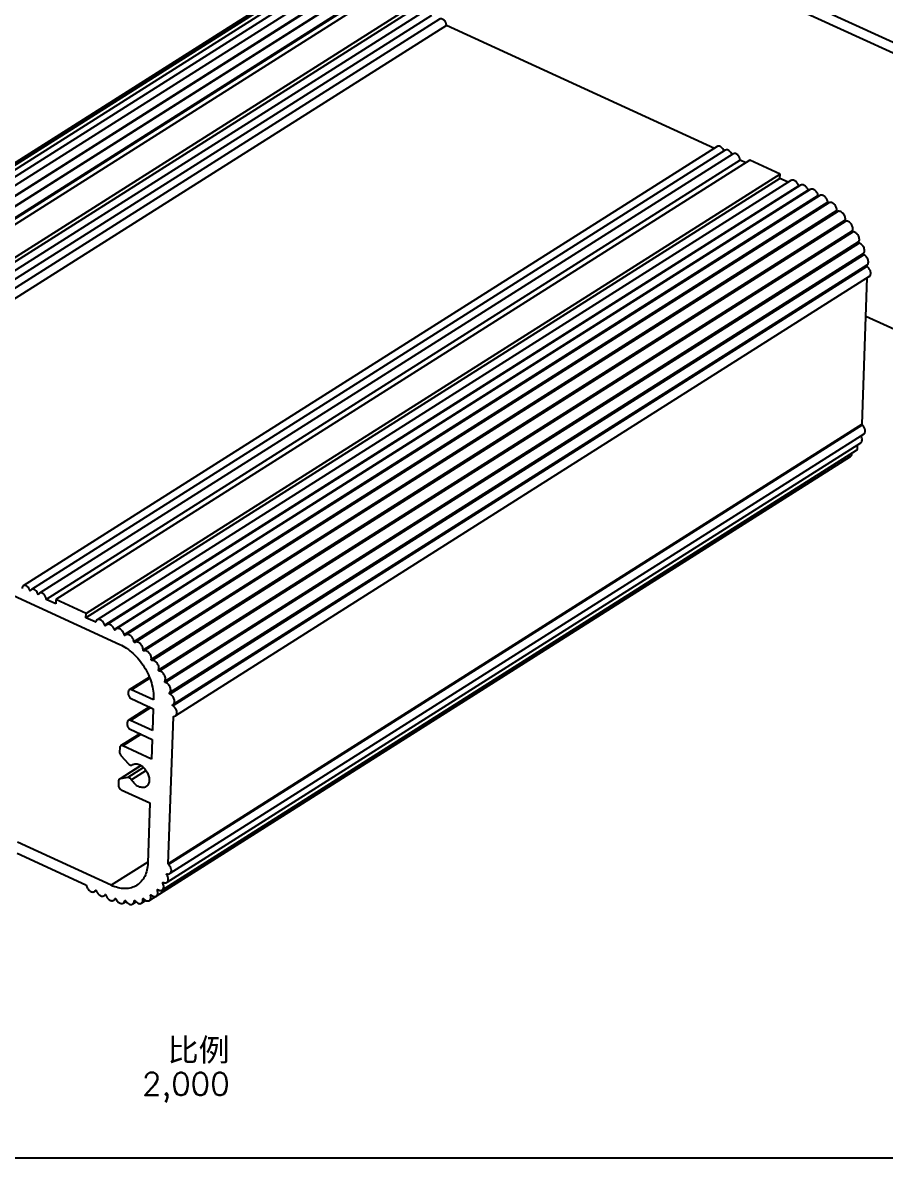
# Model space of a CAD drawing. Header units: millimetres. Extents: x 1354 to 1948, y 682 to 1102.
# Drawn here: x 1724.2 to 1857.3, y 834.4 to 1009.6 of the extents above; entities that cross this region are included whole.
import ezdxf

# ---------------------------------------------------------------- set-up
doc = ezdxf.new("R2010")
doc.units = ezdxf.units.MM
doc.styles.get("Standard").update_dxf_attribs({"font": 'txt.shx', "height": 1.5})

msp = doc.modelspace()

# ---------------------------------------------------------------- linework, layer by layer
at = {"color": 7, "linetype": 'Continuous'}
for p, q in [((1800.65, 1033.17), (1871.99, 1000.43)), ((1799.14, 1032.21), (1870.48, 999.47)), ((1768.46, 1016.85), (1660.3, 948.35)), ((1769.69, 1017.26), (1662.61, 949.45)), ((1771.04, 1017.39), (1663.96, 949.58)), ((1772.48, 1017.24), (1665.4, 949.43)), ((1773.96, 1016.8), (1666.55, 948.78)), ((1775.16, 1016.01), (1668.09, 948.21)), ((1775.45, 1016.1), (1668.37, 948.29)), ((1776.64, 1015.34), (1669.56, 947.54)), ((1776.94, 1015.46), (1669.86, 947.65)), ((1778.18, 1014.51), (1671.11, 946.71)), ((1778.26, 1014.42), (1671.18, 946.61)), ((1779.7, 1014.44), (1672.63, 946.63)), ((1784.34, 1011.63), (1677.26, 943.82)), ((1784.36, 1012.3), (1677.28, 944.49)), ((1786, 1011.34), (1678.93, 943.53)), ((1787.24, 1010.77), (1680.17, 942.96)), ((1788.49, 1010.2), (1681.41, 942.39)), ((1789.54, 1009.24), (1682.46, 941.43)), ((1830.89, 990.26), (1789.54, 1009.24)), ((1831.33, 990.54), (1724.25, 922.73)), ((1832.57, 989.97), (1725.49, 922.16)), ((1833.81, 989.4), (1726.74, 921.59)), ((1834.86, 988.44), (1727.78, 920.63)), ((1836.36, 988.44), (1729.28, 920.63)), ((1835.73, 988.04), (1834.86, 988.44)), ((1841.02, 986.3), (1836.36, 988.44)), ((1840.99, 985.63), (1733.92, 917.82)), ((1841.02, 986.3), (1733.94, 918.49)), ((1842.69, 985.28), (1735.62, 917.48)), ((1840.99, 985.63), (1841.02, 986.3)), ((1842.29, 985.03), (1840.99, 985.63)), ((1843.9, 984.48), (1736.83, 916.67)), ((1844.18, 984.56), (1737.11, 916.75)), ((1845.38, 983.79), (1738.3, 915.98)), ((1845.67, 983.89), (1738.6, 916.09)), ((1846.91, 982.99), (1739.83, 915.18)), ((1847.14, 982.98), (1740.06, 915.17)), ((1848.39, 981.93), (1741.32, 914.12)), ((1848.54, 981.83), (1741.45, 914.01)), ((1849.8, 980.65), (1742.72, 912.84)), ((1849.92, 980.52), (1742.84, 912.71)), ((1851.08, 979.17), (1744, 911.36)), ((1851.19, 979.03), (1744.11, 911.22)), ((1852.2, 977.55), (1745.13, 909.74)), ((1852.3, 977.39), (1745.22, 909.58)), ((1853.15, 975.81), (1746.07, 908)), ((1853.22, 975.65), (1746.15, 907.84)), ((1853.88, 974.02), (1746.8, 906.21)), ((1853.94, 973.85), (1746.86, 906.04)), ((1854.42, 972.04), (1747.34, 904.23)), ((1854.43, 972.22), (1747.35, 904.41)), ((1854.79, 970.47), (1747.72, 902.67)), ((1853.69, 947.67), (1854.49, 970.28)), ((1868.99, 957.57), (1854.28, 964.32)), ((1667.26, 946.69), (1739.13, 913.71)), ((1853.69, 947.67), (1746.62, 879.86)), ((1853.74, 947.57), (1746.66, 879.76)), ((1853.46, 944.78), (1746.38, 876.97)), ((1853.93, 946.14), (1746.86, 878.33)), ((1852.76, 943.61), (1745.69, 875.8)), ((1851.86, 942.67), (1743.71, 874.18)), ((1725.31, 922.01), (1725.28, 921.99)), ((1725.34, 921.96), (1725.33, 921.95)), ((1726.55, 921.44), (1726.52, 921.42)), ((1726.58, 921.39), (1726.57, 921.38)), ((1729.26, 919.96), (1727.78, 920.63)), ((1729.28, 920.63), (1729.26, 919.96)), ((1733.94, 918.49), (1729.28, 920.63)), ((1733.92, 917.82), (1733.94, 918.49)), ((1735.34, 917.17), (1733.92, 917.82)), ((1735.41, 917.21), (1735.34, 917.17)), ((1736.97, 916.61), (1736.95, 916.59)), ((1737.11, 916.75), (1736.97, 916.61)), ((1738.44, 915.92), (1738.42, 915.9)), ((1738.6, 916.09), (1738.44, 915.92)), ((1739.97, 915.09), (1739.96, 915.08)), ((1740.06, 915.17), (1739.97, 915.09)), ((1741.45, 914.01), (1741.45, 914.01)), ((1743.7, 908.66), (1740.6, 906.7)), ((1743.76, 908.49), (1740.94, 906.7)), ((1740.45, 906.4), (1740.44, 906.06)), ((1744.35, 905.13), (1740.94, 906.7)), ((1740.89, 905.34), (1744.3, 903.78)), ((1744.36, 905.3), (1744.35, 905.13)), ((1747.31, 904.39), (1747.35, 904.42)), ((1747.31, 904.39), (1747.31, 904.39)), ((1743.72, 904.05), (1740.43, 901.96)), ((1743.91, 903.96), (1740.77, 901.96)), ((1744.3, 903.78), (1744.19, 900.4)), ((1747.48, 902.58), (1747.42, 902.54)), ((1747.44, 902.59), (1747.72, 902.67)), ((1740.29, 901.67), (1740.27, 901.33)), ((1744.19, 900.4), (1740.77, 901.96)), ((1746.62, 879.86), (1747.42, 902.54)), ((1742.24, 899.92), (1739.27, 898.03)), ((1742.44, 899.83), (1739.61, 898.03)), ((1740.72, 900.61), (1744.14, 899.05)), ((1744.14, 899.05), (1744.03, 896)), ((1739.12, 897.74), (1739.1, 897.11)), ((1744.03, 896), (1739.61, 898.03)), ((1739.32, 896.57), (1740.46, 895.29)), ((1742.4, 895.02), (1739.18, 892.97)), ((1742.42, 895), (1739.19, 892.95)), ((1742.81, 894.69), (1740.39, 893.15)), ((1743.2, 894.22), (1740.96, 892.8)), ((1741.06, 895.13), (1741.03, 895.12)), ((1741.03, 895.12), (1741.04, 895.12)), ((1738.94, 892.62), (1738.92, 891.99)), ((1739.19, 892.95), (1739.09, 892.92)), ((1740.39, 893.15), (1739.19, 892.95)), ((1739.37, 891.27), (1743.79, 889.24)), ((1743.79, 889.24), (1743.46, 879.95)), ((1737.82, 876.53), (1723.35, 883.17)), ((1723.29, 881.48), (1733.91, 876.61)), ((1743.47, 880.1), (1737.82, 876.53)), ((1746.38, 878.28), (1746.43, 878.29)), ((1746.58, 878.28), (1746.38, 878.16)), ((1745.87, 876.92), (1745.77, 876.86)), ((1745.78, 876.97), (1745.83, 876.97)), ((1735.22, 875.56), (1735.38, 875.74)), ((1735.49, 875.73), (1735.22, 875.56)), ((1735.38, 875.74), (1735.4, 875.76)), ((1735.4, 875.75), (1735.38, 875.74)), ((1736.71, 874.92), (1736.86, 875.07)), ((1736.86, 875.07), (1736.88, 875.09)), ((1736.88, 875.09), (1736.86, 875.07)), ((1736.96, 875.08), (1736.88, 875.03)), ((1744, 875.02), (1743.9, 874.95)), ((1745.03, 875.85), (1744.93, 875.78)), ((1738.54, 874.43), (1738.2, 874.22)), ((1738.4, 874.47), (1738.42, 874.5)), ((1738.42, 874.49), (1738.4, 874.47)), ((1740.1, 874.05), (1739.69, 873.78)), ((1739.91, 874.15), (1739.93, 874.19)), ((1739.94, 874.18), (1739.91, 874.15)), ((1741.65, 873.97), (1741.12, 873.63)), ((1741.35, 874.13), (1741.38, 874.18)), ((1741.43, 874.18), (1741.35, 874.13)), ((1743.15, 874.19), (1742.47, 873.76)), ((1742.8, 874.46), (1742.7, 874.4))]:
    msp.add_line(p, q, dxfattribs=at)
msp.add_lwpolyline([(1575.41, 1063.88), (1911.75, 1063.88), (1911.75, 834.4), (1575.41, 834.4)], close=True)
msp.add_arc((1739.23, 892.69), 0.267, 122.3979, 128.6647, dxfattribs=at)
for points, start_tangent, end_tangent in [([(1789.54, 1009.24), (1789.44, 1009.67), (1789.17, 1010.04), (1788.99, 1010.17), (1788.81, 1010.25), (1788.64, 1010.26), (1788.49, 1010.2)], (0.035258, 0.999378), (-0.844051, -0.536263)), ([(1832.35, 989.83), (1832.18, 990.19), (1831.91, 990.47), (1831.76, 990.55), (1831.6, 990.59), (1831.46, 990.59), (1831.33, 990.54)], (-0.250647, 0.968078), (-0.845461, -0.534038)), ([(1833.59, 989.26), (1833.42, 989.62), (1833.15, 989.9), (1833, 989.98), (1832.84, 990.03), (1832.7, 990.02), (1832.57, 989.97)], (-0.250599, 0.968091), (-0.843984, -0.536368)), ([(1834.86, 988.44), (1834.77, 988.87), (1834.5, 989.24), (1834.32, 989.37), (1834.14, 989.45), (1833.96, 989.46), (1833.81, 989.4)], (0.035258, 0.999378), (-0.844051, -0.536263)), ([(1843.9, 984.48), (1843.69, 984.9), (1843.37, 985.21), (1843.19, 985.3), (1843.01, 985.35), (1842.84, 985.34), (1842.69, 985.28)], (-0.294305, 0.955712), (-0.844175, -0.536068)), ([(1843.94, 984.42), (1843.9, 984.48)], (-0.725533, 0.688187), (-0.294305, 0.955712)), ([(1845.38, 983.79), (1845.16, 984.19), (1844.84, 984.49), (1844.67, 984.58), (1844.49, 984.62), (1844.33, 984.61), (1844.18, 984.56)], (-0.321988, 0.946744), (-0.847156, -0.531344)), ([(1845.42, 983.73), (1845.38, 983.79)], (-0.745368, 0.666653), (-0.321988, 0.946744)), ([(1846.91, 982.99), (1846.72, 983.43), (1846.39, 983.79), (1846.2, 983.9), (1846.01, 983.96), (1845.83, 983.95), (1845.67, 983.89)], (-0.206495, 0.978448), (-0.845106, -0.534599)), ([(1846.94, 982.92), (1846.91, 982.97), (1846.91, 982.99)], (-0.664177, 0.747576), (-0.206495, 0.978448)), ([(1847, 982.89), (1846.98, 982.89), (1846.94, 982.92)], (-0.974406, 0.224795), (-0.664177, 0.747576)), ([(1848.39, 981.93), (1848.25, 982.41), (1847.92, 982.82), (1847.71, 982.96), (1847.51, 983.03), (1847.31, 983.04), (1847.14, 982.98)], (-0.076992, 0.997032), (-0.848417, -0.529329)), ([(1848.53, 981.82), (1848.49, 981.81), (1848.44, 981.83), (1848.41, 981.88), (1848.39, 981.93)], (-0.849569, -0.527477), (-0.076992, 0.997032)), ([(1849.8, 980.65), (1849.7, 981.16), (1849.56, 981.41), (1849.37, 981.63), (1849.16, 981.79), (1848.94, 981.88), (1848.72, 981.89), (1848.54, 981.83)], (0.069277, 0.997597), (-0.846172, -0.53291)), ([(1849.92, 980.52), (1849.84, 980.55), (1849.81, 980.6), (1849.8, 980.65)], (-0.936848, -0.349737), (0.069277, 0.997597)), ([(1851.08, 979.17), (1851.05, 979.68), (1850.93, 979.94), (1850.77, 980.18), (1850.57, 980.37), (1850.34, 980.5), (1850.12, 980.55), (1849.92, 980.52)], (0.233618, 0.972329), (-0.936848, -0.349737)), ([(1851.19, 979.03), (1851.1, 979.07), (1851.08, 979.12), (1851.08, 979.17)], (-0.991837, -0.127512), (0.233618, 0.972329)), ([(1852.2, 977.55), (1852.25, 978.02), (1852.17, 978.29), (1852.03, 978.54), (1851.84, 978.76), (1851.63, 978.92), (1851.19, 979.03)], (0.413328, 0.910582), (-0.991837, -0.127512)), ([(1852.3, 977.39), (1852.25, 977.41), (1852.22, 977.45), (1852.2, 977.5), (1852.2, 977.55)], (-0.996847, 0.079344), (0.413328, 0.910582)), ([(1853.15, 975.81), (1853.24, 976), (1853.26, 976.24), (1853.22, 976.5), (1853.11, 976.77), (1852.95, 977.01), (1852.74, 977.2), (1852.3, 977.39)], (0.598086, 0.801432), (-0.996847, 0.079344)), ([(1853.22, 975.65), (1853.18, 975.68), (1853.15, 975.72), (1853.15, 975.81)], (-0.965926, 0.258819), (0.598086, 0.801432)), ([(1853.88, 974.02), (1854, 974.17), (1854.06, 974.39), (1854.05, 974.64), (1853.98, 974.91), (1853.85, 975.16), (1853.66, 975.38), (1853.22, 975.65)], (0.768138, 0.640285), (-0.965926, 0.258819)), ([(1853.94, 973.85), (1853.9, 973.88), (1853.87, 973.93), (1853.86, 973.98), (1853.88, 974.02)], (-0.912539, 0.408989), (0.768138, 0.640285)), ([(1854.43, 972.22), (1854.56, 972.36), (1854.64, 972.55), (1854.66, 972.79), (1854.61, 973.04), (1854.5, 973.3), (1854.35, 973.53), (1853.94, 973.85)], (0.841586, 0.540123), (-0.912539, 0.408989)), ([(1854.42, 972.04), (1854.38, 972.07), (1854.36, 972.12), (1854.36, 972.17), (1854.38, 972.2)], (-0.846042, 0.533116), (0.831267, 0.555874)), ([(1854.79, 970.47), (1854.92, 970.6), (1855, 970.77), (1855.03, 970.98), (1855, 971.22), (1854.78, 971.69), (1854.42, 972.04)], (0.845075, 0.534648), (-0.846042, 0.533116)), ([(1853.74, 947.57), (1853.72, 947.59), (1853.69, 947.67)], (-0.731333, 0.682021), (0.035258, 0.999378)), ([(1853.93, 946.14), (1854.05, 946.25), (1854.13, 946.39), (1854.16, 946.57), (1854.16, 946.78), (1854.02, 947.2), (1853.74, 947.57)], (0.844764, 0.535139), (-0.731333, 0.682021)), ([(1853.46, 944.78), (1853.55, 944.85), (1853.62, 944.96), (1853.69, 945.23), (1853.66, 945.55), (1853.52, 945.88)], (0.844574, 0.535439), (-0.497507, 0.86746)), ([(1851.86, 942.67), (1851.96, 942.76), (1852.04, 942.87), (1852.1, 943.18)], (0.844509, 0.535541), (-0.00523, 0.999986)), ([(1852.76, 943.61), (1852.9, 943.74), (1852.98, 943.94), (1852.99, 944.18), (1852.94, 944.44)], (0.845077, 0.534644), (-0.302154, 0.953259)), ([(1724.25, 922.73), (1724.17, 922.67), (1724.11, 922.58), (1724.06, 922.34)], (-0.845461, -0.534038), (-0.035258, -0.999378)), ([(1725.28, 921.99), (1725.12, 922.36), (1724.85, 922.65), (1724.69, 922.74), (1724.53, 922.79), (1724.38, 922.78), (1724.25, 922.73)], (-0.222305, 0.974977), (-0.845461, -0.534038)), ([(1725.33, 921.95), (1725.3, 921.96), (1725.29, 921.97), (1725.28, 921.99)], (-0.867962, -0.496631), (-0.222305, 0.974977)), ([(1725.49, 922.16), (1725.4, 922.08), (1725.34, 921.96)], (-0.843984, -0.536368), (-0.3558, -0.934562)), ([(1726.52, 921.42), (1726.36, 921.79), (1726.09, 922.08), (1725.93, 922.17), (1725.77, 922.22), (1725.62, 922.21), (1725.49, 922.16)], (-0.222305, 0.974977), (-0.843984, -0.536368)), ([(1726.57, 921.38), (1726.54, 921.39), (1726.53, 921.4), (1726.52, 921.42)], (-0.867962, -0.496631), (-0.222305, 0.974977)), ([(1726.73, 921.59), (1726.64, 921.51), (1726.58, 921.39)], (-0.844051, -0.536263), (-0.3558, -0.934562)), ([(1727.78, 920.63), (1727.69, 921.06), (1727.42, 921.44), (1727.24, 921.56), (1727.06, 921.64), (1726.88, 921.65), (1726.73, 921.59)], (0.035258, 0.999378), (-0.844051, -0.536263)), ([(1735.39, 917.17), (1735.37, 917.16), (1735.34, 917.17)], (-0.843426, -0.537245), (-0.908872, 0.417076)), ([(1735.42, 917.19), (1735.41, 917.19), (1735.39, 917.17)], (-0.287014, -0.957926), (-0.843426, -0.537245)), ([(1735.62, 917.48), (1735.49, 917.36), (1735.42, 917.19)], (-0.844175, -0.536068), (-0.287014, -0.957926)), ([(1736.83, 916.67), (1736.62, 917.09), (1736.29, 917.4), (1736.11, 917.5), (1735.93, 917.54), (1735.76, 917.53), (1735.62, 917.48)], (-0.294305, 0.955712), (-0.844175, -0.536068)), ([(1736.92, 916.58), (1736.89, 916.59), (1736.83, 916.67)], (-0.998559, 0.053669), (-0.294305, 0.955712)), ([(1736.95, 916.59), (1736.92, 916.58)], (-0.867246, -0.497881), (-0.998559, 0.053669)), ([(1738.3, 915.98), (1738.09, 916.38), (1737.77, 916.68), (1737.59, 916.77), (1737.41, 916.81), (1737.25, 916.81), (1737.11, 916.75)], (-0.321988, 0.946744), (-0.847156, -0.531344)), ([(1738.4, 915.9), (1738.37, 915.9), (1738.3, 915.98)], (-0.999994, 0.003437), (-0.321988, 0.946744)), ([(1738.42, 915.9), (1738.4, 915.9)], (-0.865828, -0.500341), (-0.999994, 0.003437)), ([(1739.83, 915.18), (1739.64, 915.62), (1739.32, 915.98), (1739.13, 916.09), (1738.93, 916.15), (1738.75, 916.15), (1738.6, 916.09)], (-0.206495, 0.978448), (-0.845106, -0.534599)), ([(1739.87, 915.11), (1739.84, 915.16), (1739.83, 915.18)], (-0.664177, 0.747576), (-0.206495, 0.978448)), ([(1739.96, 915.08), (1739.91, 915.08), (1739.87, 915.11)], (-0.866909, -0.498467), (-0.664177, 0.747576)), ([(1741.32, 914.12), (1741.17, 914.61), (1740.84, 915.02), (1740.64, 915.15), (1740.43, 915.22), (1740.23, 915.23), (1740.06, 915.17)], (-0.076992, 0.997032), (-0.848417, -0.529329)), ([(1739.13, 913.71), (1740.19, 913.11), (1741.2, 912.3), (1742.12, 911.32), (1742.91, 910.21), (1743.56, 909), (1744.02, 907.75), (1744.29, 906.5), (1744.36, 905.3)], (0.908872, -0.417076), (-0.035258, -0.999378)), ([(1741.45, 914.01), (1741.41, 914), (1741.37, 914.03), (1741.33, 914.07), (1741.32, 914.12)], (-0.849569, -0.527477), (-0.076992, 0.997032)), ([(1742.72, 912.84), (1742.62, 913.35), (1742.48, 913.6), (1742.3, 913.82), (1742.08, 913.98), (1741.86, 914.07), (1741.65, 914.08), (1741.46, 914.02)], (0.069277, 0.997597), (-0.846172, -0.53291)), ([(1742.84, 912.71), (1742.76, 912.74), (1742.73, 912.79), (1742.72, 912.84)], (-0.936848, -0.349737), (0.069277, 0.997597)), ([(1744, 911.36), (1743.97, 911.87), (1743.86, 912.13), (1743.69, 912.37), (1743.49, 912.56), (1743.27, 912.69), (1743.04, 912.74), (1742.84, 912.71)], (0.233618, 0.972329), (-0.936848, -0.349737)), ([(1744.11, 911.22), (1744.03, 911.27), (1744, 911.32), (1744, 911.36)], (-0.991837, -0.127512), (0.233618, 0.972329)), ([(1745.13, 909.74), (1745.17, 910.21), (1745.09, 910.48), (1744.95, 910.73), (1744.77, 910.95), (1744.55, 911.11), (1744.11, 911.22)], (0.413328, 0.910582), (-0.991837, -0.127512)), ([(1745.22, 909.58), (1745.18, 909.6), (1745.14, 909.64), (1745.12, 909.69), (1745.13, 909.74)], (-0.996847, 0.079344), (0.413328, 0.910582)), ([(1746.07, 908), (1746.16, 908.2), (1746.18, 908.43), (1746.14, 908.7), (1746.03, 908.96), (1745.87, 909.2), (1745.67, 909.4), (1745.22, 909.58)], (0.598086, 0.801432), (-0.996847, 0.079344)), ([(1746.15, 907.84), (1746.1, 907.87), (1746.07, 907.91), (1746.07, 908)], (-0.965926, 0.258819), (0.598086, 0.801432)), ([(1746.8, 906.21), (1746.93, 906.36), (1746.99, 906.58), (1746.98, 906.83), (1746.9, 907.1), (1746.77, 907.35), (1746.59, 907.58), (1746.15, 907.84)], (0.768138, 0.640285), (-0.965926, 0.258819)), ([(1740.44, 906.06), (1740.47, 905.85), (1740.57, 905.64), (1740.71, 905.46), (1740.89, 905.34)], (-0.035258, -0.999378), (0.908872, -0.417076)), ([(1740.6, 906.7), (1740.54, 906.65), (1740.49, 906.58), (1740.45, 906.4)], (-0.844607, -0.535386), (-0.035258, -0.999378)), ([(1740.94, 906.7), (1740.75, 906.74), (1740.67, 906.73), (1740.6, 906.7)], (-0.908872, 0.417076), (-0.844607, -0.535386)), ([(1746.86, 906.04), (1746.82, 906.07), (1746.79, 906.12), (1746.79, 906.17), (1746.8, 906.21)], (-0.912539, 0.408989), (0.768138, 0.640285)), ([(1747.35, 904.42), (1747.49, 904.55), (1747.57, 904.74), (1747.58, 904.98), (1747.53, 905.23), (1747.43, 905.49), (1747.27, 905.72), (1746.86, 906.04)], (0.841586, 0.540123), (-0.912539, 0.408989)), ([(1747.34, 904.23), (1747.31, 904.26), (1747.28, 904.31), (1747.28, 904.36), (1747.31, 904.39)], (-0.846042, 0.533116), (0.831267, 0.555874)), ([(1747.72, 902.67), (1747.84, 902.79), (1747.92, 902.96), (1747.95, 903.18), (1747.92, 903.41), (1747.7, 903.88), (1747.34, 904.23)], (0.845075, 0.534648), (-0.846042, 0.533116)), ([(1747.42, 902.54), (1747.42, 902.56), (1747.44, 902.59)], (0.035258, 0.999378), (0.845709, 0.533644)), ([(1740.27, 901.33), (1740.3, 901.12), (1740.4, 900.91), (1740.55, 900.73), (1740.72, 900.61)], (-0.035258, -0.999378), (0.908872, -0.417076)), ([(1740.43, 901.96), (1740.37, 901.91), (1740.33, 901.85), (1740.29, 901.67)], (-0.844607, -0.535386), (-0.035258, -0.999378)), ([(1740.77, 901.96), (1740.59, 902.01), (1740.5, 902), (1740.43, 901.96)], (-0.908872, 0.417076), (-0.844607, -0.535386)), ([(1739.27, 898.03), (1739.21, 897.98), (1739.16, 897.91), (1739.12, 897.74)], (-0.844607, -0.535386), (-0.035258, -0.999378)), ([(1739.61, 898.03), (1739.42, 898.08), (1739.34, 898.07), (1739.27, 898.03)], (-0.908872, 0.417076), (-0.844607, -0.535386)), ([(1739.1, 897.11), (1739.11, 896.97), (1739.32, 896.57)], (-0.035258, -0.999378), (0.66862, -0.743604)), ([(1740.46, 895.29), (1740.6, 895.17), (1740.76, 895.09), (1740.91, 895.07), (1741.03, 895.12)], (0.66862, -0.743604), (0.846041, 0.533117)), ([(1741.06, 895.13), (1741.14, 895.18), (1741.44, 895.27)], (0.845426, 0.534092), (0.991844, 0.127456)), ([(1741.44, 895.27), (1741.97, 895.22), (1742.24, 895.11), (1742.51, 894.94), (1743.01, 894.48), (1743.4, 893.89), (1743.63, 893.25), (1743.67, 892.63), (1743.62, 892.35), (1743.52, 892.11), (1743.38, 891.9), (1743.2, 891.75)], (0.991844, 0.127456), (-0.844967, -0.534819)), ([(1739.06, 892.9), (1738.98, 892.78), (1738.94, 892.62)], (-0.78076, -0.624831), (-0.035258, -0.999378)), ([(1740.96, 892.8), (1740.84, 892.96), (1740.69, 893.08), (1740.39, 893.15)], (-0.51127, 0.85942), (-0.986498, -0.163772)), ([(1743.2, 891.75), (1742.95, 891.64), (1742.67, 891.61), (1742.37, 891.65), (1742.05, 891.76), (1741.45, 892.18), (1740.96, 892.8)], (-0.844967, -0.534819), (-0.51127, 0.85942)), ([(1738.92, 891.99), (1738.95, 891.78), (1739.04, 891.57), (1739.19, 891.39), (1739.37, 891.27)], (-0.035258, -0.999378), (0.908872, -0.417076)), ([(1743.46, 879.95), (1743.32, 878.86), (1742.98, 877.9), (1742.46, 877.12), (1741.78, 876.53)], (-0.035258, -0.999378), (-0.844885, -0.534948)), ([(1746.66, 879.76), (1746.64, 879.78), (1746.62, 879.86)], (-0.731333, 0.682021), (0.035258, 0.999378)), ([(1746.38, 878.16), (1746.37, 878.19), (1746.36, 878.23), (1746.37, 878.26), (1746.38, 878.28)], (-0.562586, 0.826738), (0.843518, 0.5371)), ([(1746.38, 876.97), (1746.48, 877.05), (1746.56, 877.17), (1746.6, 877.31), (1746.62, 877.47), (1746.56, 877.82), (1746.38, 878.16)], (0.844574, 0.535439), (-0.562586, 0.826738)), ([(1746.43, 878.29), (1746.51, 878.27), (1746.73, 878.28)], (0.960514, -0.278232), (0.969338, 0.245733)), ([(1746.86, 878.33), (1746.97, 878.44), (1747.05, 878.58), (1747.09, 878.77), (1747.08, 878.97), (1746.94, 879.39), (1746.66, 879.76)], (0.844764, 0.535139), (-0.731333, 0.682021)), ([(1746.73, 878.28), (1746.77, 878.29), (1746.86, 878.33)], (0.969338, 0.245733), (0.844764, 0.535139)), ([(1733.91, 876.61), (1733.93, 876.59), (1733.98, 876.51)], (0.908872, -0.417076), (0.175354, -0.984505)), ([(1733.98, 876.51), (1734.16, 876.05), (1734.49, 875.68), (1734.68, 875.56), (1734.88, 875.5), (1735.06, 875.5), (1735.22, 875.56)], (0.175354, -0.984505), (0.844999, 0.534768)), ([(1741.78, 876.53), (1740.92, 876.15), (1739.95, 876.02), (1738.9, 876.15), (1737.82, 876.53)], (-0.844885, -0.534948), (-0.908872, 0.417076)), ([(1745.69, 875.8), (1745.78, 875.87), (1745.85, 875.97), (1745.92, 876.23), (1745.89, 876.54), (1745.77, 876.86)], (0.845077, 0.534644), (-0.469854, 0.882744)), ([(1745.77, 876.86), (1745.76, 876.89), (1745.75, 876.92), (1745.78, 876.97)], (-0.469854, 0.882744), (0.850457, 0.526045)), ([(1745.83, 876.97), (1745.91, 876.94), (1746.13, 876.9)], (0.90516, -0.425071), (0.999983, -0.005749)), ([(1746.13, 876.9), (1746.27, 876.91), (1746.38, 876.97)], (0.999983, -0.005749), (0.844574, 0.535439)), ([(1735.4, 875.76), (1735.44, 875.76), (1735.48, 875.74)], (0.865194, 0.501438), (0.750151, -0.661266)), ([(1735.48, 875.74), (1735.52, 875.68)], (0.750151, -0.661266), (0.33157, -0.94343)), ([(1735.52, 875.68), (1735.74, 875.28), (1736.06, 874.99), (1736.23, 874.9), (1736.41, 874.86), (1736.57, 874.87), (1736.71, 874.92)], (0.33157, -0.94343), (0.846762, 0.531973)), ([(1736.88, 875.09), (1736.92, 875.09), (1736.96, 875.07)], (0.866812, 0.498634), (0.732559, -0.680703)), ([(1736.96, 875.07), (1737, 875.01)], (0.732559, -0.680703), (0.304135, -0.952629)), ([(1737, 875.01), (1737.21, 874.6), (1737.53, 874.29), (1737.71, 874.2), (1737.89, 874.15), (1738.06, 874.16), (1738.2, 874.22)], (0.304135, -0.952629), (0.844094, 0.536196)), ([(1743.71, 874.18), (1743.84, 874.3), (1743.92, 874.49), (1743.94, 874.71), (1743.9, 874.95)], (0.845177, 0.534487), (-0.259314, 0.965793)), ([(1743.9, 874.95), (1743.9, 875), (1743.92, 875.03)], (-0.259314, 0.965793), (0.844854, 0.534996)), ([(1743.92, 875.03), (1743.94, 875.04)], (0.844854, 0.534996), (0.999777, 0.021119)), ([(1743.94, 875.04), (1743.96, 875.04), (1744, 875.02)], (0.999777, 0.021119), (0.762521, -0.646963)), ([(1744, 875.02), (1744.07, 874.96), (1744.3, 874.84)], (0.762521, -0.646963), (0.934187, -0.356783)), ([(1744.3, 874.84), (1744.56, 874.79), (1744.79, 874.86)], (0.934187, -0.356783), (0.844509, 0.535541)), ([(1744.79, 874.86), (1744.93, 875.01), (1745.01, 875.23), (1745.01, 875.5), (1744.93, 875.78)], (0.844509, 0.535541), (-0.369536, 0.929216)), ([(1744.93, 875.78), (1744.93, 875.84), (1744.95, 875.88)], (-0.369536, 0.929216), (0.849684, 0.527293)), ([(1744.95, 875.88), (1744.98, 875.88), (1745.02, 875.87)], (0.849684, 0.527293), (0.837522, -0.546403)), ([(1745.02, 875.87), (1745.09, 875.83), (1745.32, 875.74)], (0.837522, -0.546403), (0.980604, -0.195998)), ([(1745.32, 875.74), (1745.52, 875.74), (1745.69, 875.8)], (0.980604, -0.195998), (0.845077, 0.534644)), ([(1738.2, 874.22), (1738.32, 874.33), (1738.4, 874.47)], (0.844094, 0.536196), (0.332101, 0.943244)), ([(1738.42, 874.5), (1738.45, 874.5), (1738.49, 874.49)], (0.857763, 0.514046), (0.809671, -0.586884)), ([(1738.49, 874.49), (1738.5, 874.48), (1738.54, 874.43)], (0.809671, -0.586884), (0.41014, -0.912023)), ([(1738.54, 874.43), (1738.77, 874.07), (1739.07, 873.82), (1739.24, 873.75), (1739.4, 873.72), (1739.55, 873.73), (1739.69, 873.78)], (0.41014, -0.912023), (0.84523, 0.534403)), ([(1739.69, 873.78), (1739.83, 873.93), (1739.91, 874.15)], (0.84523, 0.534403), (0.158477, 0.987363)), ([(1739.93, 874.19), (1739.96, 874.2), (1739.99, 874.19)], (0.846125, 0.532984), (0.880519, -0.47401)), ([(1739.99, 874.19), (1740.01, 874.18), (1740.04, 874.14)], (0.880519, -0.47401), (0.50722, -0.861817)), ([(1740.04, 874.14), (1740.28, 873.84), (1740.57, 873.63), (1740.72, 873.58), (1740.87, 873.56), (1741, 873.58), (1741.12, 873.63)], (0.50722, -0.861817), (0.845104, 0.534602)), ([(1741.12, 873.63), (1741.22, 873.72), (1741.29, 873.83), (1741.34, 873.97), (1741.35, 874.13)], (0.845104, 0.534602), (0.002139, 0.999998)), ([(1741.38, 874.18), (1741.39, 874.19), (1741.43, 874.18)], (0.839124, 0.54394), (0.941354, -0.337421)), ([(1741.43, 874.18), (1741.44, 874.18), (1741.48, 874.14)], (0.941354, -0.337421), (0.597472, -0.80189)), ([(1741.48, 874.14), (1741.72, 873.9), (1741.98, 873.74), (1742.25, 873.69), (1742.37, 873.71), (1742.47, 873.76)], (0.597472, -0.80189), (0.844611, 0.535381)), ([(1742.47, 873.76), (1742.59, 873.87), (1742.67, 874.02), (1742.7, 874.2), (1742.7, 874.4)], (0.844611, 0.535381), (-0.136397, 0.990654)), ([(1742.7, 874.4), (1742.7, 874.44), (1742.72, 874.46)], (-0.136397, 0.990654), (0.839943, 0.542675)), ([(1742.72, 874.46), (1742.75, 874.47), (1742.76, 874.47)], (0.839943, 0.542675), (0.984956, -0.172803)), ([(1742.76, 874.47), (1742.77, 874.47), (1742.81, 874.44)], (0.984956, -0.172803), (0.682352, -0.731024)), ([(1742.81, 874.44), (1742.88, 874.37), (1743.1, 874.21)], (0.682352, -0.731024), (0.871721, -0.490003)), ([(1743.1, 874.21), (1743.26, 874.14), (1743.42, 874.11), (1743.57, 874.12), (1743.71, 874.18)], (0.871721, -0.490003), (0.845177, 0.534487))]:
    msp.add_spline(points, degree=3, dxfattribs=dict(at, start_tangent=start_tangent, end_tangent=end_tangent))

# ---------------------------------------------------------------- texts
at = {"color": 2, "linetype": 'Continuous', "insert": (1756.08, 852.87), "char_height": 3.5, "width": 23.8, "attachment_point": 3, "line_spacing_factor": 0.9}
msp.add_mtext('比例 2,000', dxfattribs=at)

doc.saveas('drawing.dxf')
